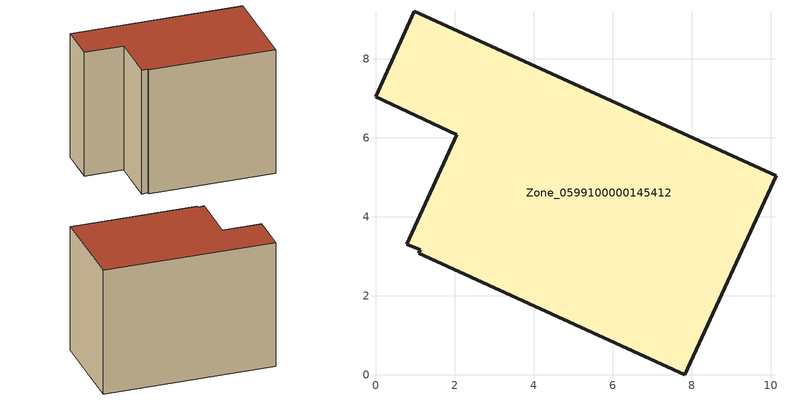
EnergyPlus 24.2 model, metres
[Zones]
Zone_0599100000145412
 floor ground (C_G): 10.13,5.04 7.83,0 1.1,3.08 1.13,3.17 0.79,3.31 2.05,6.08 0,7.04 0.98,9.21 z0
 wall outside (C_F): 7.83,0 10.13,5.04 0.98,9.21 0,7.04 2.05,6.08 0.79,3.31 1.13,3.17 1.1,3.08 7.83,0 z0:7.64
 roof outside (C_R): 0.79,3.31 1.13,3.17 1.1,3.08 7.83,0 10.13,5.04 0.98,9.21 0,7.04 2.05,6.08 z7.64
[BUILDING]
Pand.0599100000145412: North Axis=0; Terrain=City; Loads Convergence Tolerance Value=0.04; Temperature Convergence Tolerance Value=0.4; Solar Distribution=FullExterior; Maximum Number of Warmup Days=25; Minimum Number of Warmup Days=1
[Site:Location]
Rotterdam.The.Hague.AP_ZH_NLD Design_Conditions: Latitude=51.96; Longitude=4.45; Time Zone=1; Elevation=-4.5
[SITE:GROUNDTEMPERATURE:BUILDINGSURFACE]
18, 18, 18, 18, 18, 18, 18, 18, 18, 18, 18, 18
[MATERIAL] Thermal Absorptance=0.9; Solar Absorptance=0.7; Visible Absorptance=0.7
Name | Roughness | Thickness | Conductivity | Density | Specific Heat
G.TC.1946 | MediumSmooth | 0.15 | 1 | 540 | 1210
F.TC.1946 | Rough | 0.3 | 0.857143 | 1920 | 840
R.TC.1946 | MediumRough | 0.2 | 0.909091 | 1500 | 1000
[CONSTRUCTION]
C_G: G.TC.1946
C_F: F.TC.1946
C_R: R.TC.1946
[ZONE]
Zone_0599100000145412: Type=1; Multiplier=1; Ceiling Height=Autocalculate; Volume=Autocalculate; Floor Area=autocalculate; Part of Total Floor Area=Yes
[ZONEINFILTRATION:DESIGNFLOWRATE]
Infil_Zone_0599100000145412: Zone or ZoneList or Space or SpaceList=Zone_0599100000145412; Schedule=AlwaysOn; Design Flow Rate Calculation Method=Flow/Area; Flow Rate per Floor Area=0.003; Constant Term Coefficient=1; Temperature Term Coefficient=0; Velocity Term Coefficient=0; Velocity Squared Term Coefficient=0
[HVACTEMPLATE:ZONE:IDEALLOADSAIRSYSTEM]
Zone_0599100000145412: Maximum Heating Supply Air Temperature=50; Minimum Cooling Supply Air Temperature=13; Maximum Heating Supply Air Humidity Ratio=0.0156; Minimum Cooling Supply Air Humidity Ratio=0.0077; Heating Limit=NoLimit; Cooling Limit=NoLimit; Dehumidification Control Type=ConstantSensibleHeatRatio; Cooling Sensible Heat Ratio=0.7; Dehumidification Setpoint=60; Humidification Control Type=None; Humidification Setpoint=30; Outdoor Air Method=None; Outdoor Air Flow Rate per Person=0.00944; Outdoor Air Flow Rate per Zone Floor Area=0; Outdoor Air Flow Rate per Zone=0; Demand Controlled Ventilation Type=None; Outdoor Air Economizer Type=NoEconomizer; Heat Recovery Type=None; Sensible Heat Recovery Effectiveness=0.7; Latent Heat Recovery Effectiveness=0.65
[ZONECONTROL:THERMOSTAT]
ThermostatControl_Zone_0599100000145412: Zone or ZoneList=Zone_0599100000145412; Control Type Schedule=DualSetpointControlType; Control 1=Thermostat_Zone_0599100000145412; Temperature Difference Between Cutout And Setpoint=0
[THERMOSTATSETPOINT:DUALSETPOINT]
Thermostat_Zone_0599100000145412: Heating Setpoint Temperature Schedule=HeatingSetpoint_Zone_0599100000145412; Cooling Setpoint Temperature Schedule=CoolingSetpoint_Zone_0599100000145412
[SCHEDULE:COMPACT]
HeatingSetpoint_Zone_0599100000145412: Through: 12/31, For: AllDays, Until: 24:00, 21
CoolingSetpoint_Zone_0599100000145412: Through: 12/31, For: AllDays, Until: 24:00, 24
DualSetpointControlType: Through: 12/31, For: AllDays, Until: 24:00, 4
AlwaysOn: Through: 12/31, For: AllDays, Until: 24:00, 1
